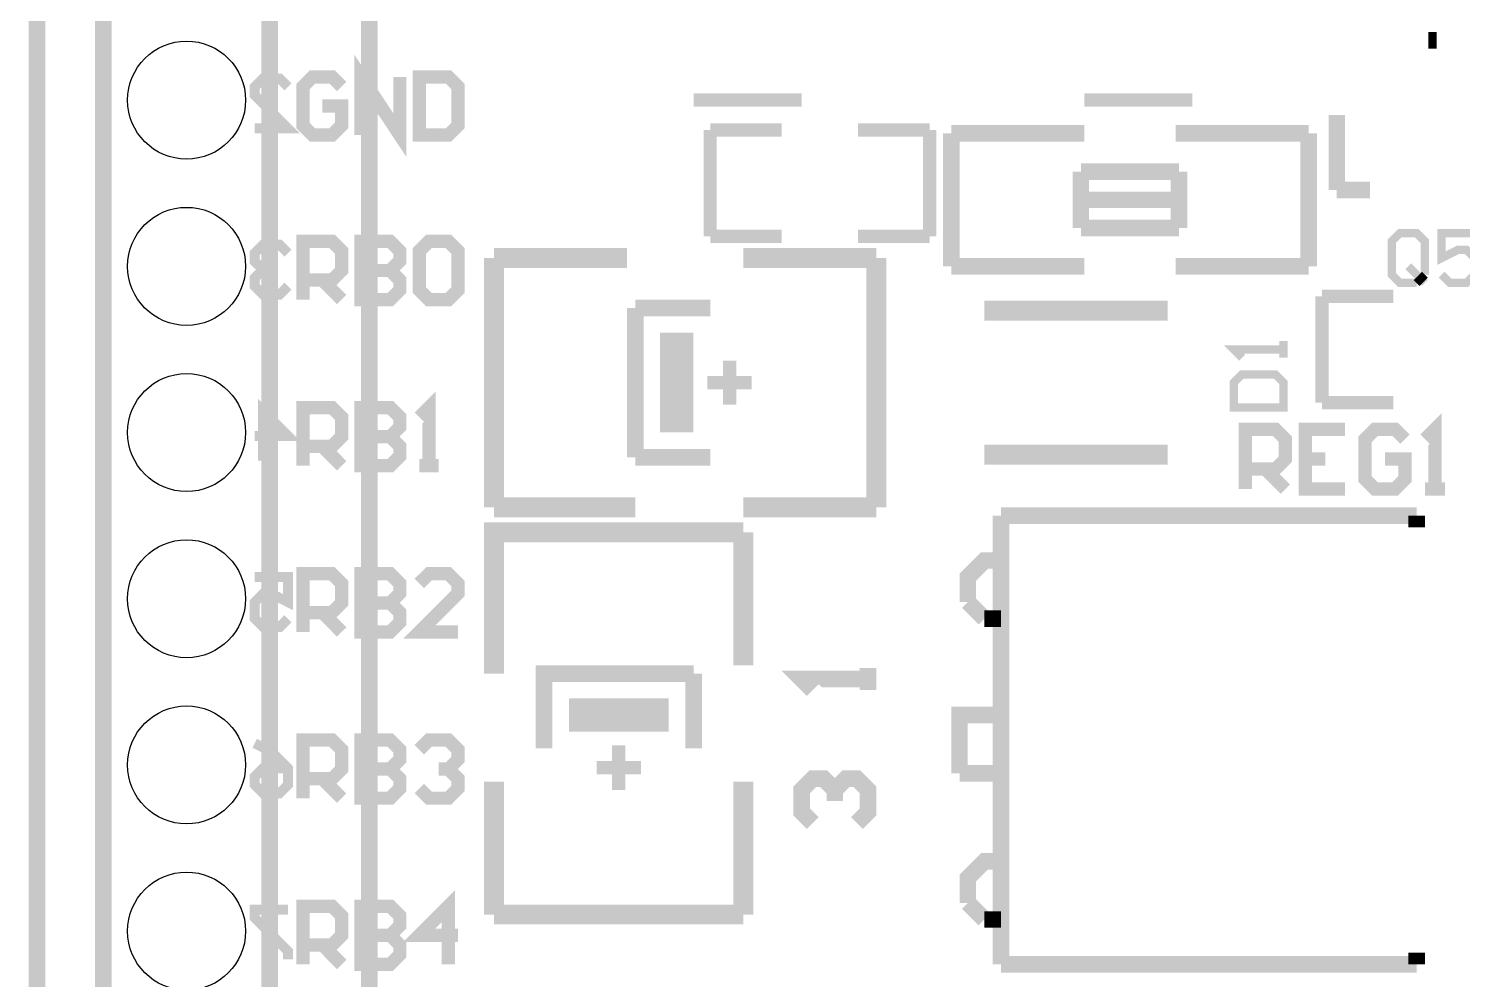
# Model space of a CAD drawing. Extents: x -0.81 to 1.58, y -0.19 to 3.
# Drawn here: x -0.81 to 0.053, y 2.081 to 2.653 of the extents above; entities that cross this region are included whole.
import ezdxf

# ---------------------------------------------------------------- set-up
doc = ezdxf.new("R2010")
doc.units = 0
doc.layers.get('0').update_dxf_attribs({"linetype": 'CONTINUOUS'})
for name, color, linetype in [('MIKROMEDIAFORDSPIC33EP_V100_GM1', 12, 'CONTINUOUS'), ('MIKROMEDIAFORPIC32_V110_GBO', 3, 'CONTINUOUS'), ('MIKROMEDIAFORPIC32_V110_GBS', 5, 'CONTINUOUS'), ('MIKROMEDIAFORPIC32_V110_GKO', 9, 'CONTINUOUS'), ('MIKROMEDIAFORPIC32_V110_GTO', 11, 'CONTINUOUS')]:
    doc.layers.add(name, color=color, linetype=linetype)

# ---------------------------------------------------------------- blocks, each defined once
blk = doc.blocks.new('ROUND_209')
blk.add_circle((0, 0), 0.0355)
blk = doc.blocks.new('RECTANGLE_74')
blk.add_solid([(0.03, 0.01), (0.03, -0.01), (-0.03, 0.01), (-0.03, -0.01)])
blk = doc.blocks.new('RECTANGLE_75')
blk.add_solid([(0.01, 0.03), (0.01, -0.03), (-0.01, 0.03), (-0.01, -0.03)])

msp = doc.modelspace()

# ---------------------------------------------------------------- linework, layer by layer
at = {"layer": 'MIKROMEDIAFORDSPIC33EP_V100_GM1', "const_width": 0.01}
msp.add_lwpolyline([(-0.605, 0.095), (-0.605, 2.825)], dxfattribs=at)
at = {"layer": 'MIKROMEDIAFORPIC32_V110_GBO', "const_width": 0.006}
for points in [[(-0.674, 2.593), (-0.654, 2.593), (-0.674, 2.613), (-0.674, 2.618), (-0.669, 2.623), (-0.659, 2.623), (-0.654, 2.618)], [(-0.654, 2.518), (-0.659, 2.523), (-0.669, 2.523), (-0.674, 2.518), (-0.674, 2.513), (-0.669, 2.508), (-0.664, 2.508), (-0.669, 2.508), (-0.674, 2.503), (-0.674, 2.498), (-0.669, 2.493), (-0.659, 2.493), (-0.654, 2.498)], [(-0.669, 2.393), (-0.669, 2.423), (-0.654, 2.408), (-0.674, 2.408)], [(-0.674, 2.323), (-0.654, 2.323), (-0.654, 2.308), (-0.664, 2.313), (-0.669, 2.313), (-0.674, 2.308), (-0.674, 2.298), (-0.669, 2.293), (-0.659, 2.293), (-0.654, 2.298)], [(-0.674, 2.223), (-0.664, 2.218), (-0.654, 2.208), (-0.654, 2.198), (-0.659, 2.193), (-0.669, 2.193), (-0.674, 2.198), (-0.674, 2.203), (-0.669, 2.208), (-0.654, 2.208)], [(-0.654, 2.123), (-0.674, 2.123), (-0.674, 2.118), (-0.654, 2.098), (-0.654, 2.093)]]:
    msp.add_lwpolyline(points, dxfattribs=at)
at = {"layer": 'MIKROMEDIAFORPIC32_V110_GKO', "const_width": 0.01}
msp.add_lwpolyline([(-0.805, -0.095), (-0.805, 2.91)], dxfattribs=at)
at = {"layer": 'MIKROMEDIAFORPIC32_V110_GTO'}
for points, const_width in [([(-0.765, 2.76), (-0.765, 0.16)], 0.01), ([(-0.665, 0.16), (-0.665, 2.76)], 0.01), ([(0.032, 2.646), (0.037, 2.646)], 0.01), ([(-0.61, 2.589), (-0.61, 2.624), (-0.5867, 2.589), (-0.5867, 2.624)], 0.008), ([(-0.6217, 2.6182), (-0.6275, 2.624), (-0.6392, 2.624), (-0.645, 2.6182), (-0.645, 2.5948), (-0.6392, 2.589), (-0.6275, 2.589), (-0.6217, 2.5948), (-0.6217, 2.6065), (-0.6333, 2.6065)], 0.008), ([(-0.575, 2.624), (-0.575, 2.589), (-0.5575, 2.589), (-0.5517, 2.5948), (-0.5517, 2.6182), (-0.5575, 2.624), (-0.575, 2.624)], 0.008), ([(-0.41, 2.61), (-0.345, 2.61)], 0.008), ([(-0.175, 2.61), (-0.11, 2.61)], 0.008), ([(-0.023, 2.556), (-0.023, 2.601)], 0.01), ([(-0.4, 2.592), (-0.357, 2.592)], 0.008), ([(-0.4, 2.528), (-0.4, 2.592)], 0.008), ([(-0.311, 2.592), (-0.268, 2.592)], 0.008), ([(-0.268, 2.528), (-0.268, 2.592)], 0.008), ([(-0.255, 2.59), (-0.255, 2.51)], 0.01), ([(-0.255, 2.59), (-0.175, 2.59)], 0.01), ([(-0.12, 2.59), (-0.04, 2.59)], 0.01), ([(-0.04, 2.59), (-0.04, 2.51)], 0.01), ([(-0.177, 2.567), (-0.118, 2.567)], 0.01), ([(-0.177, 2.533), (-0.177, 2.567)], 0.01), ([(-0.118, 2.533), (-0.118, 2.567)], 0.01), ([(-0.177, 2.55), (-0.118, 2.55)], 0.01), ([(-0.023, 2.556), (-0.003, 2.556)], 0.01), ([(-0.177, 2.533), (-0.118, 2.533)], 0.01), ([(-0.645, 2.49), (-0.645, 2.525), (-0.6275, 2.525), (-0.6217, 2.5192), (-0.6217, 2.5075), (-0.6275, 2.5017), (-0.645, 2.5017)], 0.008), ([(-0.61, 2.525), (-0.61, 2.49), (-0.5925, 2.49), (-0.5867, 2.4958), (-0.5867, 2.5017), (-0.5925, 2.5075), (-0.61, 2.5075), (-0.5925, 2.5075), (-0.5867, 2.5133), (-0.5867, 2.5192), (-0.5925, 2.525), (-0.61, 2.525)], 0.008), ([(-0.575, 2.5192), (-0.5692, 2.525), (-0.5575, 2.525), (-0.5517, 2.5192), (-0.5517, 2.4958), (-0.5575, 2.49), (-0.5692, 2.49), (-0.575, 2.4958), (-0.575, 2.5192)], 0.008), ([(-0.4, 2.528), (-0.357, 2.528)], 0.008), ([(-0.311, 2.528), (-0.268, 2.528)], 0.008), ([(0.03, 2.505), (0.03, 2.525), (0.025, 2.53), (0.015, 2.53), (0.01, 2.525), (0.01, 2.505), (0.015, 2.5), (0.025, 2.5)], 0.005), ([(0.06, 2.53), (0.04, 2.53), (0.04, 2.515), (0.05, 2.52), (0.055, 2.52), (0.06, 2.515), (0.06, 2.505), (0.055, 2.5), (0.045, 2.5), (0.04, 2.505)], 0.005), ([(-0.53, 2.365), (-0.53, 2.515)], 0.012), ([(-0.53, 2.515), (-0.45, 2.515)], 0.012), ([(-0.38, 2.515), (-0.3, 2.515)], 0.012), ([(-0.3, 2.365), (-0.3, 2.515)], 0.012), ([(-0.255, 2.51), (-0.175, 2.51)], 0.01), ([(-0.12, 2.51), (-0.04, 2.51)], 0.01), ([(0.02, 2.51), (0.03, 2.5)], 0.005), ([(-0.6333, 2.5017), (-0.6217, 2.49)], 0.008), ([(0.025, 2.5), (0.03, 2.505)], 0.005), ([(-0.032, 2.492), (0.011, 2.492)], 0.008), ([(-0.032, 2.428), (-0.032, 2.492)], 0.008), ([(-0.445, 2.485), (-0.445, 2.395)], 0.01), ([(-0.445, 2.485), (-0.4, 2.485)], 0.01), ([(-0.235, 2.4833), (-0.1248, 2.4833)], 0.012), ([(-0.055, 2.455), (-0.055, 2.465), (-0.055, 2.46), (-0.085, 2.46), (-0.08, 2.455)], 0.005), ([(-0.3883, 2.4267), (-0.3883, 2.4533)], 0.008), ([(-0.375, 2.44), (-0.4017, 2.44)], 0.008), ([(-0.085, 2.425), (-0.055, 2.425), (-0.055, 2.44), (-0.06, 2.445), (-0.08, 2.445), (-0.085, 2.44), (-0.085, 2.425)], 0.005), ([(-0.575, 2.39), (-0.5634, 2.39), (-0.5692, 2.39), (-0.5692, 2.425), (-0.575, 2.4192)], 0.008), ([(-0.645, 2.39), (-0.645, 2.425), (-0.6275, 2.425), (-0.6217, 2.4192), (-0.6217, 2.4075), (-0.6275, 2.4017), (-0.645, 2.4017)], 0.008), ([(-0.61, 2.425), (-0.61, 2.39), (-0.5925, 2.39), (-0.5867, 2.3958), (-0.5867, 2.4017), (-0.5925, 2.4075), (-0.61, 2.4075), (-0.5925, 2.4075), (-0.5867, 2.4133), (-0.5867, 2.4192), (-0.5925, 2.425), (-0.61, 2.425)], 0.008), ([(-0.032, 2.428), (0.011, 2.428)], 0.008), ([(-0.078, 2.376), (-0.078, 2.412), (-0.06, 2.412), (-0.054, 2.406), (-0.054, 2.394), (-0.06, 2.388), (-0.078, 2.388)], 0.008), ([(-0.018, 2.412), (-0.042, 2.412), (-0.042, 2.376), (-0.018, 2.376)], 0.008), ([(0.018, 2.406), (0.012, 2.412), (0, 2.412), (-0.006, 2.406), (-0.006, 2.382), (0, 2.376), (0.012, 2.376), (0.018, 2.382), (0.018, 2.394), (0.006, 2.394)], 0.008), ([(0.03, 2.376), (0.042, 2.376), (0.036, 2.376), (0.036, 2.412), (0.03, 2.406)], 0.008), ([(-0.6333, 2.4017), (-0.6217, 2.39)], 0.008), ([(-0.445, 2.395), (-0.4, 2.395)], 0.01), ([(-0.235, 2.3967), (-0.1248, 2.3967)], 0.012), ([(-0.042, 2.394), (-0.03, 2.394)], 0.008), ([(-0.066, 2.388), (-0.054, 2.376)], 0.008), ([(-0.53, 2.365), (-0.445, 2.365)], 0.012), ([(-0.38, 2.365), (-0.3, 2.365)], 0.012), ([(-0.225, 2.09), (-0.225, 2.36)], 0.01), ([(-0.225, 2.36), (0.025, 2.36)], 0.01), ([(0.025, 2.36), (0.025, 2.353)], 0.01), ([(-0.53, 2.265), (-0.53, 2.35), (-0.38, 2.35)], 0.012), ([(-0.38, 2.35), (-0.38, 2.27)], 0.012), ([(-0.245, 2.308), (-0.245, 2.323), (-0.235, 2.333), (-0.225, 2.333)], 0.01), ([(-0.645, 2.29), (-0.645, 2.325), (-0.6275, 2.325), (-0.6217, 2.3192), (-0.6217, 2.3075), (-0.6275, 2.3017), (-0.645, 2.3017)], 0.008), ([(-0.61, 2.325), (-0.61, 2.29), (-0.5925, 2.29), (-0.5867, 2.2958), (-0.5867, 2.3017), (-0.5925, 2.3075), (-0.61, 2.3075), (-0.5925, 2.3075), (-0.5867, 2.3133), (-0.5867, 2.3192), (-0.5925, 2.325), (-0.61, 2.325)], 0.008), ([(-0.5517, 2.29), (-0.575, 2.29), (-0.5517, 2.3133), (-0.5517, 2.3192), (-0.5575, 2.325), (-0.5692, 2.325), (-0.575, 2.3192)], 0.008), ([(-0.245, 2.308), (-0.235, 2.298)], 0.01), ([(-0.6333, 2.3017), (-0.6217, 2.29)], 0.008), ([(-0.235, 2.298), (-0.225, 2.298)], 0.01), ([(-0.5, 2.22), (-0.5, 2.265), (-0.41, 2.265)], 0.01), ([(-0.41, 2.22), (-0.41, 2.265)], 0.01), ([(-0.305, 2.255), (-0.305, 2.2683), (-0.305, 2.2617), (-0.345, 2.2617), (-0.3383, 2.255)], 0.01), ([(-0.25, 2.205), (-0.25, 2.24), (-0.225, 2.24)], 0.01), ([(-0.645, 2.19), (-0.645, 2.225), (-0.6275, 2.225), (-0.6217, 2.2192), (-0.6217, 2.2075), (-0.6275, 2.2017), (-0.645, 2.2017)], 0.008), ([(-0.61, 2.225), (-0.61, 2.19), (-0.5925, 2.19), (-0.5867, 2.1958), (-0.5867, 2.2017), (-0.5925, 2.2075), (-0.61, 2.2075), (-0.5925, 2.2075), (-0.5867, 2.2133), (-0.5867, 2.2192), (-0.5925, 2.225), (-0.61, 2.225)], 0.008), ([(-0.575, 2.2192), (-0.5692, 2.225), (-0.5575, 2.225), (-0.5517, 2.2192), (-0.5517, 2.2133), (-0.5575, 2.2075), (-0.5634, 2.2075), (-0.5575, 2.2075), (-0.5517, 2.2017), (-0.5517, 2.1958), (-0.5575, 2.19), (-0.5692, 2.19), (-0.575, 2.1958)], 0.008), ([(-0.455, 2.195), (-0.455, 2.2217)], 0.008), ([(-0.4683, 2.2083), (-0.4417, 2.2083)], 0.008), ([(-0.25, 2.205), (-0.225, 2.205)], 0.01), ([(-0.6333, 2.2017), (-0.6217, 2.19)], 0.008), ([(-0.53, 2.12), (-0.53, 2.2)], 0.012), ([(-0.38, 2.2), (-0.38, 2.12)], 0.012), ([(-0.3383, 2.175), (-0.345, 2.1817), (-0.345, 2.195), (-0.3383, 2.2017), (-0.3317, 2.2017), (-0.325, 2.195), (-0.325, 2.1883), (-0.325, 2.195), (-0.3183, 2.2017), (-0.3117, 2.2017), (-0.305, 2.195), (-0.305, 2.1817), (-0.3117, 2.175)], 0.01), ([(-0.245, 2.127), (-0.245, 2.142), (-0.235, 2.152), (-0.225, 2.152)], 0.01), ([(-0.5575, 2.09), (-0.5575, 2.125), (-0.575, 2.1075), (-0.5517, 2.1075)], 0.008), ([(-0.245, 2.127), (-0.235, 2.117)], 0.01), ([(-0.645, 2.09), (-0.645, 2.125), (-0.6275, 2.125), (-0.6217, 2.1192), (-0.6217, 2.1075), (-0.6275, 2.1017), (-0.645, 2.1017)], 0.008), ([(-0.61, 2.125), (-0.61, 2.09), (-0.5925, 2.09), (-0.5867, 2.0958), (-0.5867, 2.1017), (-0.5925, 2.1075), (-0.61, 2.1075), (-0.5925, 2.1075), (-0.5867, 2.1133), (-0.5867, 2.1192), (-0.5925, 2.125), (-0.61, 2.125)], 0.008), ([(-0.53, 2.12), (-0.38, 2.12)], 0.012), ([(-0.235, 2.117), (-0.225, 2.117)], 0.01), ([(-0.6333, 2.1017), (-0.6217, 2.09)], 0.008), ([(0.025, 2.097), (0.025, 2.09)], 0.01), ([(-0.225, 2.09), (0.025, 2.09)], 0.01)]:
    msp.add_lwpolyline(points, dxfattribs=dict(at, const_width=const_width))

# ---------------------------------------------------------------- block references
at = {"layer": 'MIKROMEDIAFORPIC32_V110_GBS'}
for p in [(-0.715, 2.61), (-0.715, 2.51), (-0.715, 2.41), (-0.715, 2.31), (-0.715, 2.21), (-0.715, 2.11)]:
    msp.add_blockref('ROUND_209', p, dxfattribs=at)
at = {"layer": 'MIKROMEDIAFORPIC32_V110_GTO'}
for name, p in [('RECTANGLE_75', (-0.4201, 2.4401)), ('RECTANGLE_74', (-0.4549, 2.24))]:
    msp.add_blockref(name, p, dxfattribs=at)

doc.saveas('drawing.dxf')
